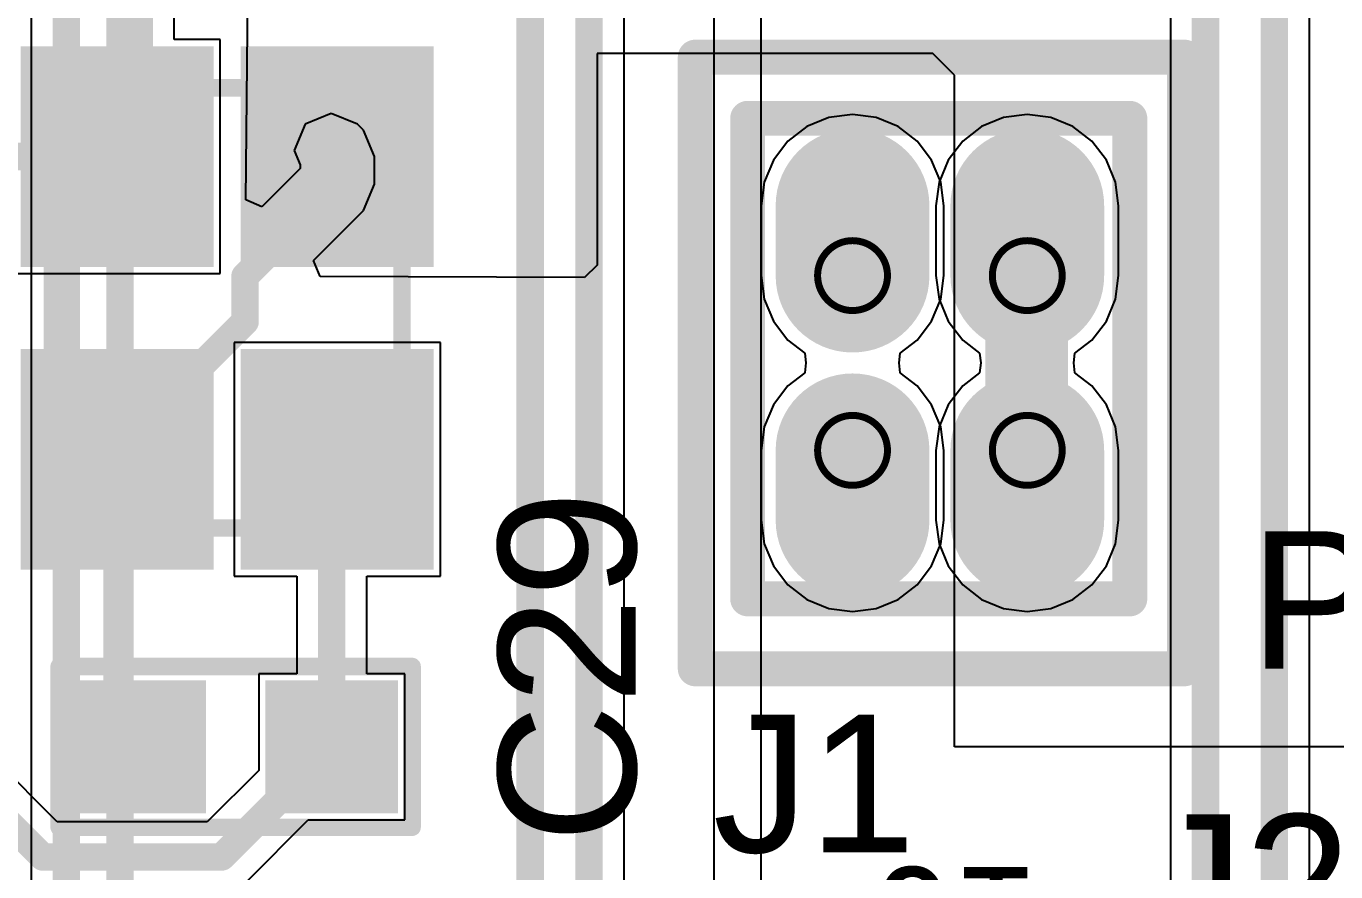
# Model space of a CAD drawing. Header units: inches. Extents: x -3 to 423, y -3 to 110.
# Drawn here: x 52.71 to 62.23, y 9.49 to 15.64 of the extents above; entities that cross this region are included whole.
import ezdxf

# ---------------------------------------------------------------- set-up
doc = ezdxf.new("R2010")
doc.units = ezdxf.units.IN
for name, color, linetype in [('Bottom Layer', 5, 'Continuous'), ('Bottom Overlay', 54, 'Continuous'), ('Bottom Solder', 6, 'Continuous'), ('Drill Drawing', 1, 'Continuous'), ('Mechanical 1', 6, 'Continuous'), ('Mechanical 16', 56, 'Continuous'), ('Mid Layer', 16, 'Continuous'), ('Mid Layer 2', 76, 'Continuous'), ('Multi-Layer', 9, 'Continuous'), ('Pad Holes', 156, 'Continuous'), ('Top Layer', 1, 'Continuous'), ('Top Overlay', 2, 'Continuous'), ('Top Paste', 8, 'Continuous'), ('Top Solder', 216, 'Continuous')]:
    doc.layers.add(name, color=color, linetype=linetype)
doc.styles.add('Arial', font='', dxfattribs={"height": 0.2})
doc.styles.get('Arial').set_extended_font_data('Arial')

# ---------------------------------------------------------------- blocks, each defined once
blk = doc.blocks.new('SFMC_104_X1_XX_D_B_64')
at = {"layer": 'Bottom Layer'}
h = blk.add_hatch(color=5, dxfattribs=at)
edge = h.paths.add_edge_path()
edge.add_arc((-1.905, 0.635), 0.5334, 0, 360)
h = blk.add_hatch(color=5, dxfattribs=at)
edge = h.paths.add_edge_path()
edge.add_arc((-0.635, 0.635), 0.5334, 0, 360)
h = blk.add_hatch(color=5, dxfattribs=at)
edge = h.paths.add_edge_path()
edge.add_arc((0.635, 0.635), 0.5334, 0, 360)
h = blk.add_hatch(color=5, dxfattribs=at)
edge = h.paths.add_edge_path()
edge.add_arc((1.905, 0.635), 0.5334, 0, 360)
h = blk.add_hatch(color=5, dxfattribs=at)
edge = h.paths.add_edge_path()
edge.add_arc((-1.905, -0.635), 0.5334, 0, 360)
h = blk.add_hatch(color=5, dxfattribs=at)
edge = h.paths.add_edge_path()
edge.add_arc((-0.635, -0.635), 0.5334, 0, 360)
h = blk.add_hatch(color=5, dxfattribs=at)
edge = h.paths.add_edge_path()
edge.add_arc((0.635, -0.635), 0.5334, 0, 360)
h = blk.add_hatch(color=5, dxfattribs=at)
edge = h.paths.add_edge_path()
edge.add_arc((1.905, -0.635), 0.5334, 0, 360)
at = {"layer": 'Bottom Solder'}
h = blk.add_hatch(color=6, dxfattribs=at)
edge = h.paths.add_edge_path()
edge.add_arc((-1.905, 0.635), 0.6096, 0, 360)
h = blk.add_hatch(color=6, dxfattribs=at)
edge = h.paths.add_edge_path()
edge.add_arc((-0.635, 0.635), 0.6096, 0, 360)
h = blk.add_hatch(color=6, dxfattribs=at)
edge = h.paths.add_edge_path()
edge.add_arc((0.635, 0.635), 0.6096, 0, 360)
h = blk.add_hatch(color=6, dxfattribs=at)
edge = h.paths.add_edge_path()
edge.add_arc((1.905, 0.635), 0.6096, 0, 360)
h = blk.add_hatch(color=6, dxfattribs=at)
edge = h.paths.add_edge_path()
edge.add_arc((-1.905, -0.635), 0.6096, 0, 360)
h = blk.add_hatch(color=6, dxfattribs=at)
edge = h.paths.add_edge_path()
edge.add_arc((-0.635, -0.635), 0.6096, 0, 360)
h = blk.add_hatch(color=6, dxfattribs=at)
edge = h.paths.add_edge_path()
edge.add_arc((0.635, -0.635), 0.6096, 0, 360)
h = blk.add_hatch(color=6, dxfattribs=at)
edge = h.paths.add_edge_path()
edge.add_arc((1.905, -0.635), 0.6096, 0, 360)
at = {"layer": 'Mid Layer'}
h = blk.add_hatch(color=16, dxfattribs=at)
edge = h.paths.add_edge_path()
edge.add_arc((-1.905, 0.635), 0.5334, 0, 360)
h = blk.add_hatch(color=16, dxfattribs=at)
edge = h.paths.add_edge_path()
edge.add_arc((-0.635, 0.635), 0.5334, 0, 360)
h = blk.add_hatch(color=16, dxfattribs=at)
edge = h.paths.add_edge_path()
edge.add_arc((0.635, 0.635), 0.5334, 0, 360)
h = blk.add_hatch(color=16, dxfattribs=at)
edge = h.paths.add_edge_path()
edge.add_arc((1.905, 0.635), 0.5334, 0, 360)
h = blk.add_hatch(color=16, dxfattribs=at)
edge = h.paths.add_edge_path()
edge.add_arc((-1.905, -0.635), 0.5334, 0, 360)
h = blk.add_hatch(color=16, dxfattribs=at)
edge = h.paths.add_edge_path()
edge.add_arc((-0.635, -0.635), 0.5334, 0, 360)
h = blk.add_hatch(color=16, dxfattribs=at)
edge = h.paths.add_edge_path()
edge.add_arc((0.635, -0.635), 0.5334, 0, 360)
h = blk.add_hatch(color=16, dxfattribs=at)
edge = h.paths.add_edge_path()
edge.add_arc((1.905, -0.635), 0.5334, 0, 360)
at = {"layer": 'Mid Layer 2'}
h = blk.add_hatch(color=76, dxfattribs=at)
edge = h.paths.add_edge_path()
edge.add_arc((-1.905, 0.635), 0.5334, 0, 360)
h = blk.add_hatch(color=76, dxfattribs=at)
edge = h.paths.add_edge_path()
edge.add_arc((-0.635, 0.635), 0.5334, 0, 360)
h = blk.add_hatch(color=76, dxfattribs=at)
edge = h.paths.add_edge_path()
edge.add_arc((0.635, 0.635), 0.5334, 0, 360)
h = blk.add_hatch(color=76, dxfattribs=at)
edge = h.paths.add_edge_path()
edge.add_arc((1.905, 0.635), 0.5334, 0, 360)
h = blk.add_hatch(color=76, dxfattribs=at)
edge = h.paths.add_edge_path()
edge.add_arc((-1.905, -0.635), 0.5334, 0, 360)
h = blk.add_hatch(color=76, dxfattribs=at)
edge = h.paths.add_edge_path()
edge.add_arc((-0.635, -0.635), 0.5334, 0, 360)
h = blk.add_hatch(color=76, dxfattribs=at)
edge = h.paths.add_edge_path()
edge.add_arc((0.635, -0.635), 0.5334, 0, 360)
h = blk.add_hatch(color=76, dxfattribs=at)
edge = h.paths.add_edge_path()
edge.add_arc((1.905, -0.635), 0.5334, 0, 360)
at = {"layer": 'Multi-Layer'}
h = blk.add_hatch(color=9, dxfattribs=at)
edge = h.paths.add_edge_path()
edge.add_arc((-1.905, 0.635), 0.5334, 0, 360)
h = blk.add_hatch(color=9, dxfattribs=at)
edge = h.paths.add_edge_path()
edge.add_arc((-0.635, 0.635), 0.5334, 0, 360)
h = blk.add_hatch(color=9, dxfattribs=at)
edge = h.paths.add_edge_path()
edge.add_arc((0.635, 0.635), 0.5334, 0, 360)
h = blk.add_hatch(color=9, dxfattribs=at)
edge = h.paths.add_edge_path()
edge.add_arc((1.905, 0.635), 0.5334, 0, 360)
h = blk.add_hatch(color=9, dxfattribs=at)
edge = h.paths.add_edge_path()
edge.add_arc((-1.905, -0.635), 0.5334, 0, 360)
h = blk.add_hatch(color=9, dxfattribs=at)
edge = h.paths.add_edge_path()
edge.add_arc((-0.635, -0.635), 0.5334, 0, 360)
h = blk.add_hatch(color=9, dxfattribs=at)
edge = h.paths.add_edge_path()
edge.add_arc((0.635, -0.635), 0.5334, 0, 360)
h = blk.add_hatch(color=9, dxfattribs=at)
edge = h.paths.add_edge_path()
edge.add_arc((1.905, -0.635), 0.5334, 0, 360)
at = {"layer": 'Pad Holes'}
h = blk.add_hatch(color=7, dxfattribs=at)
edge = h.paths.add_edge_path()
edge.add_arc((-1.905, 0.635), 0.3556, 0, 360)
h = blk.add_hatch(color=7, dxfattribs=at)
edge = h.paths.add_edge_path()
edge.add_arc((-0.635, 0.635), 0.3556, 0, 360)
h = blk.add_hatch(color=7, dxfattribs=at)
edge = h.paths.add_edge_path()
edge.add_arc((0.635, 0.635), 0.3556, 0, 360)
h = blk.add_hatch(color=7, dxfattribs=at)
edge = h.paths.add_edge_path()
edge.add_arc((1.905, 0.635), 0.3556, 0, 360)
h = blk.add_hatch(color=7, dxfattribs=at)
edge = h.paths.add_edge_path()
edge.add_arc((-1.905, -0.635), 0.3556, 0, 360)
h = blk.add_hatch(color=7, dxfattribs=at)
edge = h.paths.add_edge_path()
edge.add_arc((-0.635, -0.635), 0.3556, 0, 360)
h = blk.add_hatch(color=7, dxfattribs=at)
edge = h.paths.add_edge_path()
edge.add_arc((0.635, -0.635), 0.3556, 0, 360)
h = blk.add_hatch(color=7, dxfattribs=at)
edge = h.paths.add_edge_path()
edge.add_arc((1.905, -0.635), 0.3556, 0, 360)
at = {"layer": 'Top Layer'}
h = blk.add_hatch(color=1, dxfattribs=at)
edge = h.paths.add_edge_path()
edge.add_arc((-1.905, 0.635), 0.5334, 0, 360)
h = blk.add_hatch(color=1, dxfattribs=at)
edge = h.paths.add_edge_path()
edge.add_arc((-0.635, 0.635), 0.5334, 0, 360)
h = blk.add_hatch(color=1, dxfattribs=at)
edge = h.paths.add_edge_path()
edge.add_arc((0.635, 0.635), 0.5334, 0, 360)
h = blk.add_hatch(color=1, dxfattribs=at)
edge = h.paths.add_edge_path()
edge.add_arc((1.905, 0.635), 0.5334, 0, 360)
h = blk.add_hatch(color=1, dxfattribs=at)
edge = h.paths.add_edge_path()
edge.add_arc((-1.905, -0.635), 0.5334, 0, 360)
h = blk.add_hatch(color=1, dxfattribs=at)
edge = h.paths.add_edge_path()
edge.add_arc((-0.635, -0.635), 0.5334, 0, 360)
h = blk.add_hatch(color=1, dxfattribs=at)
edge = h.paths.add_edge_path()
edge.add_arc((0.635, -0.635), 0.5334, 0, 360)
h = blk.add_hatch(color=1, dxfattribs=at)
edge = h.paths.add_edge_path()
edge.add_arc((1.905, -0.635), 0.5334, 0, 360)
at = {"layer": 'Top Solder'}
h = blk.add_hatch(color=216, dxfattribs=at)
edge = h.paths.add_edge_path()
edge.add_arc((-1.905, 0.635), 0.6096, 0, 360)
h = blk.add_hatch(color=216, dxfattribs=at)
edge = h.paths.add_edge_path()
edge.add_arc((-0.635, 0.635), 0.6096, 0, 360)
h = blk.add_hatch(color=216, dxfattribs=at)
edge = h.paths.add_edge_path()
edge.add_arc((0.635, 0.635), 0.6096, 0, 360)
h = blk.add_hatch(color=216, dxfattribs=at)
edge = h.paths.add_edge_path()
edge.add_arc((1.905, 0.635), 0.6096, 0, 360)
h = blk.add_hatch(color=216, dxfattribs=at)
edge = h.paths.add_edge_path()
edge.add_arc((-1.905, -0.635), 0.6096, 0, 360)
h = blk.add_hatch(color=216, dxfattribs=at)
edge = h.paths.add_edge_path()
edge.add_arc((-0.635, -0.635), 0.6096, 0, 360)
h = blk.add_hatch(color=216, dxfattribs=at)
edge = h.paths.add_edge_path()
edge.add_arc((0.635, -0.635), 0.6096, 0, 360)
h = blk.add_hatch(color=216, dxfattribs=at)
edge = h.paths.add_edge_path()
edge.add_arc((1.905, -0.635), 0.6096, 0, 360)
at = {"layer": 'Bottom Overlay'}
for points in [[(-3.2385, -2.032, 0.254, 0.254, 0), (-3.2385, 2.032, 0.254, 0.254, 0)], [(-3.2385, 2.032, 0.254, 0.254, 0), (3.2385, 2.032, 0.254, 0.254, 0)], [(3.2385, -2.032, 0.254, 0.254, 0), (3.2385, 2.032, 0.254, 0.254, 0)], [(-3.2385, -2.032, 0.254, 0.254, 0), (3.2385, -2.032, 0.254, 0.254, 0)]]:
    blk.add_lwpolyline(points, format="xyseb", dxfattribs=at)
for points in [[(-3.302, 2.032, 0.127, 0.127, 1), (-3.175, 2.032, 0.127, 0.127, 1)], [(-3.302, 2.032, 0.127, 0.127, 1), (-3.175, 2.032, 0.127, 0.127, 1)], [(3.175, 2.032, 0.127, 0.127, 1), (3.302, 2.032, 0.127, 0.127, 1)], [(3.175, 2.032, 0.127, 0.127, 1), (3.302, 2.032, 0.127, 0.127, 1)], [(-3.302, -2.032, 0.127, 0.127, 1), (-3.175, -2.032, 0.127, 0.127, 1)], [(-3.302, -2.032, 0.127, 0.127, 1), (-3.175, -2.032, 0.127, 0.127, 1)], [(3.175, -2.032, 0.127, 0.127, 1), (3.302, -2.032, 0.127, 0.127, 1)], [(3.175, -2.032, 0.127, 0.127, 1), (3.302, -2.032, 0.127, 0.127, 1)]]:
    blk.add_lwpolyline(points, format="xyseb", close=True, dxfattribs=at)
at = {"layer": 'Mechanical 1'}
for points in [[(-2.7305, -1.524, 0.254, 0.254, 0), (-2.7305, 1.524, 0.254, 0.254, 0)], [(-2.7305, 1.524, 0.254, 0.254, 0), (2.7305, 1.524, 0.254, 0.254, 0)], [(2.7305, -1.524, 0.254, 0.254, 0), (2.7305, 1.524, 0.254, 0.254, 0)], [(-2.7305, -1.524, 0.254, 0.254, 0), (2.7305, -1.524, 0.254, 0.254, 0)]]:
    blk.add_lwpolyline(points, format="xyseb", dxfattribs=at)
for points in [[(-2.794, 1.524, 0.127, 0.127, 1), (-2.667, 1.524, 0.127, 0.127, 1)], [(-2.794, 1.524, 0.127, 0.127, 1), (-2.667, 1.524, 0.127, 0.127, 1)], [(2.667, 1.524, 0.127, 0.127, 1), (2.794, 1.524, 0.127, 0.127, 1)], [(2.667, 1.524, 0.127, 0.127, 1), (2.794, 1.524, 0.127, 0.127, 1)], [(-2.794, -1.524, 0.127, 0.127, 1), (-2.667, -1.524, 0.127, 0.127, 1)], [(-2.794, -1.524, 0.127, 0.127, 1), (-2.667, -1.524, 0.127, 0.127, 1)], [(2.667, -1.524, 0.127, 0.127, 1), (2.794, -1.524, 0.127, 0.127, 1)], [(2.667, -1.524, 0.127, 0.127, 1), (2.794, -1.524, 0.127, 0.127, 1)]]:
    blk.add_lwpolyline(points, format="xyseb", close=True, dxfattribs=at)
at = {"layer": 'Mechanical 1', "style": 'Arial', "text_generation_flag": 2}
blk.add_text('J1', height=0.762, rotation=180, dxfattribs=at).set_placement((-0.7002, 3.2511))
blk = doc.blocks.new('C_1608_95')
at = {"layer": 'Top Layer'}
for points in [[(-0.381, 0.381), (0.381, 0.381), (0.381, -0.381), (-0.381, -0.381)], [(1.016, 0.381), (1.778, 0.381), (1.778, -0.381), (1.016, -0.381)]]:
    blk.add_hatch(color=1, dxfattribs=at).paths.add_polyline_path(points)
at = {"layer": 'Top Paste'}
for points in [[(-0.381, 0.381), (0.381, 0.381), (0.381, -0.381), (-0.381, -0.381)], [(1.016, 0.381), (1.778, 0.381), (1.778, -0.381), (1.016, -0.381)]]:
    blk.add_hatch(color=8, dxfattribs=at).paths.add_polyline_path(points)
at = {"layer": 'Top Solder'}
for points in [[(-0.4826, 0.4826), (0.4826, 0.4826), (0.4826, -0.4826), (-0.4826, -0.4826)], [(0.9144, 0.4826), (1.8796, 0.4826), (1.8796, -0.4826), (0.9144, -0.4826)]]:
    blk.add_hatch(color=216, dxfattribs=at).paths.add_polyline_path(points)
at = {"layer": 'Top Overlay'}
for points in [[(-0.5842, -0.5842, 0.127, 0.127, 0), (-0.5842, 0.5842, 0.127, 0.127, 0)], [(-0.5842, 0.5842, 0.127, 0.127, 0), (1.9812, 0.5842, 0.127, 0.127, 0)], [(1.9812, -0.5842, 0.127, 0.127, 0), (1.9812, 0.5842, 0.127, 0.127, 0)], [(-0.5842, -0.5842, 0.127, 0.127, 0), (1.9812, -0.5842, 0.127, 0.127, 0)]]:
    blk.add_lwpolyline(points, format="xyseb", dxfattribs=at)
for points in [[(-0.61595, 0.5842, 0.0635, 0.0635, 1), (-0.55245, 0.5842, 0.0635, 0.0635, 1)], [(-0.61595, 0.5842, 0.0635, 0.0635, 1), (-0.55245, 0.5842, 0.0635, 0.0635, 1)], [(1.94945, 0.5842, 0.0635, 0.0635, 1), (2.01295, 0.5842, 0.0635, 0.0635, 1)], [(1.94945, 0.5842, 0.0635, 0.0635, 1), (2.01295, 0.5842, 0.0635, 0.0635, 1)], [(-0.61595, -0.5842, 0.0635, 0.0635, 1), (-0.55245, -0.5842, 0.0635, 0.0635, 1)], [(-0.61595, -0.5842, 0.0635, 0.0635, 1), (-0.55245, -0.5842, 0.0635, 0.0635, 1)], [(1.94945, -0.5842, 0.0635, 0.0635, 1), (2.01295, -0.5842, 0.0635, 0.0635, 1)], [(1.94945, -0.5842, 0.0635, 0.0635, 1), (2.01295, -0.5842, 0.0635, 0.0635, 1)]]:
    blk.add_lwpolyline(points, format="xyseb", close=True, dxfattribs=at)
blk = doc.blocks.new('2_2A_1_27_D______S______101')
at = {"layer": 'Bottom Layer'}
h = blk.add_hatch(color=5, dxfattribs=at)
edge = h.paths.add_edge_path()
edge.add_arc((-0.635, 0.635), 0.508, 180, 360)
edge.add_line((-0.127, 0.635), (-0.127, 1.143))
edge.add_arc((-0.635, 1.143), 0.508, 0, 180)
edge.add_line((-1.143, 1.143), (-1.143, 0.635))
h = blk.add_hatch(color=5, dxfattribs=at)
edge = h.paths.add_edge_path()
edge.add_arc((0.635, 0.635), 0.508, 180, 360)
edge.add_line((1.143, 0.635), (1.143, 1.143))
edge.add_arc((0.635, 1.143), 0.508, 0, 180)
edge.add_line((0.127, 1.143), (0.127, 0.635))
h = blk.add_hatch(color=5, dxfattribs=at)
edge = h.paths.add_edge_path()
edge.add_arc((-0.635, -1.143), 0.508, 180, 360)
edge.add_line((-0.127, -1.143), (-0.127, -0.635))
edge.add_arc((-0.635, -0.635), 0.508, 0, 180)
edge.add_line((-1.143, -0.635), (-1.143, -1.143))
h = blk.add_hatch(color=5, dxfattribs=at)
edge = h.paths.add_edge_path()
edge.add_arc((0.635, -1.143), 0.508, 180, 360)
edge.add_line((1.143, -1.143), (1.143, -0.635))
edge.add_arc((0.635, -0.635), 0.508, 0, 180)
edge.add_line((0.127, -0.635), (0.127, -1.143))
at = {"layer": 'Bottom Solder'}
h = blk.add_hatch(color=6, dxfattribs=at)
edge = h.paths.add_edge_path()
edge.add_arc((-0.635, 0.635), 0.5588, 180, 360)
edge.add_line((-0.0762, 0.635), (-0.0762, 1.143))
edge.add_arc((-0.635, 1.143), 0.5588, 0, 180)
edge.add_line((-1.1938, 1.143), (-1.1938, 0.635))
h = blk.add_hatch(color=6, dxfattribs=at)
edge = h.paths.add_edge_path()
edge.add_arc((0.635, 0.635), 0.5588, 180, 360)
edge.add_line((1.1938, 0.635), (1.1938, 1.143))
edge.add_arc((0.635, 1.143), 0.5588, 0, 180)
edge.add_line((0.0762, 1.143), (0.0762, 0.635))
h = blk.add_hatch(color=6, dxfattribs=at)
edge = h.paths.add_edge_path()
edge.add_arc((-0.635, -1.143), 0.5588, 180, 360)
edge.add_line((-0.0762, -1.143), (-0.0762, -0.635))
edge.add_arc((-0.635, -0.635), 0.5588, 0, 180)
edge.add_line((-1.1938, -0.635), (-1.1938, -1.143))
h = blk.add_hatch(color=6, dxfattribs=at)
edge = h.paths.add_edge_path()
edge.add_arc((0.635, -1.143), 0.5588, 180, 360)
edge.add_line((1.1938, -1.143), (1.1938, -0.635))
edge.add_arc((0.635, -0.635), 0.5588, 0, 180)
edge.add_line((0.0762, -0.635), (0.0762, -1.143))
at = {"layer": 'Mid Layer'}
h = blk.add_hatch(color=16, dxfattribs=at)
edge = h.paths.add_edge_path()
edge.add_arc((-0.635, 0.635), 0.508, 180, 360)
edge.add_line((-0.127, 0.635), (-0.127, 1.143))
edge.add_arc((-0.635, 1.143), 0.508, 0, 180)
edge.add_line((-1.143, 1.143), (-1.143, 0.635))
h = blk.add_hatch(color=16, dxfattribs=at)
edge = h.paths.add_edge_path()
edge.add_arc((0.635, 0.635), 0.508, 180, 360)
edge.add_line((1.143, 0.635), (1.143, 1.143))
edge.add_arc((0.635, 1.143), 0.508, 0, 180)
edge.add_line((0.127, 1.143), (0.127, 0.635))
h = blk.add_hatch(color=16, dxfattribs=at)
edge = h.paths.add_edge_path()
edge.add_arc((-0.635, -1.143), 0.508, 180, 360)
edge.add_line((-0.127, -1.143), (-0.127, -0.635))
edge.add_arc((-0.635, -0.635), 0.508, 0, 180)
edge.add_line((-1.143, -0.635), (-1.143, -1.143))
h = blk.add_hatch(color=16, dxfattribs=at)
edge = h.paths.add_edge_path()
edge.add_arc((0.635, -1.143), 0.508, 180, 360)
edge.add_line((1.143, -1.143), (1.143, -0.635))
edge.add_arc((0.635, -0.635), 0.508, 0, 180)
edge.add_line((0.127, -0.635), (0.127, -1.143))
at = {"layer": 'Mid Layer 2'}
h = blk.add_hatch(color=76, dxfattribs=at)
edge = h.paths.add_edge_path()
edge.add_arc((-0.635, 0.635), 0.508, 180, 360)
edge.add_line((-0.127, 0.635), (-0.127, 1.143))
edge.add_arc((-0.635, 1.143), 0.508, 0, 180)
edge.add_line((-1.143, 1.143), (-1.143, 0.635))
h = blk.add_hatch(color=76, dxfattribs=at)
edge = h.paths.add_edge_path()
edge.add_arc((0.635, 0.635), 0.508, 180, 360)
edge.add_line((1.143, 0.635), (1.143, 1.143))
edge.add_arc((0.635, 1.143), 0.508, 0, 180)
edge.add_line((0.127, 1.143), (0.127, 0.635))
h = blk.add_hatch(color=76, dxfattribs=at)
edge = h.paths.add_edge_path()
edge.add_arc((-0.635, -1.143), 0.508, 180, 360)
edge.add_line((-0.127, -1.143), (-0.127, -0.635))
edge.add_arc((-0.635, -0.635), 0.508, 0, 180)
edge.add_line((-1.143, -0.635), (-1.143, -1.143))
h = blk.add_hatch(color=76, dxfattribs=at)
edge = h.paths.add_edge_path()
edge.add_arc((0.635, -1.143), 0.508, 180, 360)
edge.add_line((1.143, -1.143), (1.143, -0.635))
edge.add_arc((0.635, -0.635), 0.508, 0, 180)
edge.add_line((0.127, -0.635), (0.127, -1.143))
at = {"layer": 'Multi-Layer'}
h = blk.add_hatch(color=9, dxfattribs=at)
edge = h.paths.add_edge_path()
edge.add_arc((-0.635, 0.635), 0.508, 180, 360)
edge.add_line((-0.127, 0.635), (-0.127, 1.143))
edge.add_arc((-0.635, 1.143), 0.508, 0, 180)
edge.add_line((-1.143, 1.143), (-1.143, 0.635))
h = blk.add_hatch(color=9, dxfattribs=at)
edge = h.paths.add_edge_path()
edge.add_arc((0.635, 0.635), 0.508, 180, 360)
edge.add_line((1.143, 0.635), (1.143, 1.143))
edge.add_arc((0.635, 1.143), 0.508, 0, 180)
edge.add_line((0.127, 1.143), (0.127, 0.635))
h = blk.add_hatch(color=9, dxfattribs=at)
edge = h.paths.add_edge_path()
edge.add_arc((-0.635, -1.143), 0.508, 180, 360)
edge.add_line((-0.127, -1.143), (-0.127, -0.635))
edge.add_arc((-0.635, -0.635), 0.508, 0, 180)
edge.add_line((-1.143, -0.635), (-1.143, -1.143))
h = blk.add_hatch(color=9, dxfattribs=at)
edge = h.paths.add_edge_path()
edge.add_arc((0.635, -1.143), 0.508, 180, 360)
edge.add_line((1.143, -1.143), (1.143, -0.635))
edge.add_arc((0.635, -0.635), 0.508, 0, 180)
edge.add_line((0.127, -0.635), (0.127, -1.143))
at = {"layer": 'Pad Holes'}
h = blk.add_hatch(color=7, dxfattribs=at)
edge = h.paths.add_edge_path()
edge.add_arc((-0.635, 0.635), 0.3556, 0, 360)
h = blk.add_hatch(color=7, dxfattribs=at)
edge = h.paths.add_edge_path()
edge.add_arc((0.635, 0.635), 0.3556, 0, 360)
h = blk.add_hatch(color=7, dxfattribs=at)
edge = h.paths.add_edge_path()
edge.add_arc((-0.635, -0.635), 0.3556, 0, 360)
h = blk.add_hatch(color=7, dxfattribs=at)
edge = h.paths.add_edge_path()
edge.add_arc((0.635, -0.635), 0.3556, 0, 360)
at = {"layer": 'Top Layer'}
h = blk.add_hatch(color=1, dxfattribs=at)
edge = h.paths.add_edge_path()
edge.add_arc((-0.635, 0.635), 0.508, 180, 360)
edge.add_line((-0.127, 0.635), (-0.127, 1.143))
edge.add_arc((-0.635, 1.143), 0.508, 0, 180)
edge.add_line((-1.143, 1.143), (-1.143, 0.635))
h = blk.add_hatch(color=1, dxfattribs=at)
edge = h.paths.add_edge_path()
edge.add_arc((0.635, 0.635), 0.508, 180, 360)
edge.add_line((1.143, 0.635), (1.143, 1.143))
edge.add_arc((0.635, 1.143), 0.508, 0, 180)
edge.add_line((0.127, 1.143), (0.127, 0.635))
h = blk.add_hatch(color=1, dxfattribs=at)
edge = h.paths.add_edge_path()
edge.add_arc((-0.635, -1.143), 0.508, 180, 360)
edge.add_line((-0.127, -1.143), (-0.127, -0.635))
edge.add_arc((-0.635, -0.635), 0.508, 0, 180)
edge.add_line((-1.143, -0.635), (-1.143, -1.143))
h = blk.add_hatch(color=1, dxfattribs=at)
edge = h.paths.add_edge_path()
edge.add_arc((0.635, -1.143), 0.508, 180, 360)
edge.add_line((1.143, -1.143), (1.143, -0.635))
edge.add_arc((0.635, -0.635), 0.508, 0, 180)
edge.add_line((0.127, -0.635), (0.127, -1.143))
at = {"layer": 'Top Solder'}
h = blk.add_hatch(color=216, dxfattribs=at)
edge = h.paths.add_edge_path()
edge.add_arc((-0.635, 0.635), 0.5588, 180, 360)
edge.add_line((-0.0762, 0.635), (-0.0762, 1.143))
edge.add_arc((-0.635, 1.143), 0.5588, 0, 180)
edge.add_line((-1.1938, 1.143), (-1.1938, 0.635))
h = blk.add_hatch(color=216, dxfattribs=at)
edge = h.paths.add_edge_path()
edge.add_arc((0.635, 0.635), 0.5588, 180, 360)
edge.add_line((1.1938, 0.635), (1.1938, 1.143))
edge.add_arc((0.635, 1.143), 0.5588, 0, 180)
edge.add_line((0.0762, 1.143), (0.0762, 0.635))
h = blk.add_hatch(color=216, dxfattribs=at)
edge = h.paths.add_edge_path()
edge.add_arc((-0.635, -1.143), 0.5588, 180, 360)
edge.add_line((-0.0762, -1.143), (-0.0762, -0.635))
edge.add_arc((-0.635, -0.635), 0.5588, 0, 180)
edge.add_line((-1.1938, -0.635), (-1.1938, -1.143))
h = blk.add_hatch(color=216, dxfattribs=at)
edge = h.paths.add_edge_path()
edge.add_arc((0.635, -1.143), 0.5588, 180, 360)
edge.add_line((1.1938, -1.143), (1.1938, -0.635))
edge.add_arc((0.635, -0.635), 0.5588, 0, 180)
edge.add_line((0.0762, -0.635), (0.0762, -1.143))
at = {"layer": 'Mechanical 1'}
for points in [[(-1.397, 1.778, 0.254, 0.254, 0), (1.38, 1.778, 0.254, 0.254, 0)], [(-1.397, -1.7145, 0.254, 0.254, 0), (-1.397, 1.778, 0.254, 0.254, 0)], [(1.38, -1.7145, 0.254, 0.254, 0), (1.38, 1.778, 0.254, 0.254, 0)], [(-1.397, -1.7145, 0.254, 0.254, 0), (1.38, -1.7145, 0.254, 0.254, 0)]]:
    blk.add_lwpolyline(points, format="xyseb", dxfattribs=at)
for points in [[(-1.4605, 1.778, 0.127, 0.127, 1), (-1.3335, 1.778, 0.127, 0.127, 1)], [(-1.4605, 1.778, 0.127, 0.127, 1), (-1.3335, 1.778, 0.127, 0.127, 1)], [(1.3165, 1.778, 0.127, 0.127, 1), (1.4435, 1.778, 0.127, 0.127, 1)], [(1.3165, 1.778, 0.127, 0.127, 1), (1.4435, 1.778, 0.127, 0.127, 1)], [(-1.4605, -1.7145, 0.127, 0.127, 1), (-1.3335, -1.7145, 0.127, 0.127, 1)], [(-1.4605, -1.7145, 0.127, 0.127, 1), (-1.3335, -1.7145, 0.127, 0.127, 1)], [(1.3165, -1.7145, 0.127, 0.127, 1), (1.4435, -1.7145, 0.127, 0.127, 1)], [(1.3165, -1.7145, 0.127, 0.127, 1), (1.4435, -1.7145, 0.127, 0.127, 1)]]:
    blk.add_lwpolyline(points, format="xyseb", close=True, dxfattribs=at)
at = {"layer": 'Top Overlay'}
for points in [[(-1.778, 2.2225, 0.254, 0.254, 0), (1.778, 2.2225, 0.254, 0.254, 0)], [(-1.778, -2.2225, 0.254, 0.254, 0), (-1.778, 2.2225, 0.254, 0.254, 0)], [(1.778, -2.2225, 0.254, 0.254, 0), (1.778, 2.2225, 0.254, 0.254, 0)], [(-1.778, -2.2225, 0.254, 0.254, 0), (1.778, -2.2225, 0.254, 0.254, 0)]]:
    blk.add_lwpolyline(points, format="xyseb", dxfattribs=at)
for points in [[(-1.8415, 2.2225, 0.127, 0.127, 1), (-1.7145, 2.2225, 0.127, 0.127, 1)], [(-1.8415, 2.2225, 0.127, 0.127, 1), (-1.7145, 2.2225, 0.127, 0.127, 1)], [(1.7145, 2.2225, 0.127, 0.127, 1), (1.8415, 2.2225, 0.127, 0.127, 1)], [(1.7145, 2.2225, 0.127, 0.127, 1), (1.8415, 2.2225, 0.127, 0.127, 1)], [(-1.8415, -2.2225, 0.127, 0.127, 1), (-1.7145, -2.2225, 0.127, 0.127, 1)], [(-1.8415, -2.2225, 0.127, 0.127, 1), (-1.7145, -2.2225, 0.127, 0.127, 1)], [(1.7145, -2.2225, 0.127, 0.127, 1), (1.8415, -2.2225, 0.127, 0.127, 1)], [(1.7145, -2.2225, 0.127, 0.127, 1), (1.8415, -2.2225, 0.127, 0.127, 1)]]:
    blk.add_lwpolyline(points, format="xyseb", close=True, dxfattribs=at)
at = {"layer": 'Mechanical 1', "style": 'Arial'}
blk.add_text('J1', height=1, rotation=360, dxfattribs=at).set_placement((-1.651, -3.556))
blk = doc.blocks.new('XTAL3225_132')
at = {"layer": 'Top Layer'}
for points in [[(-1.800098, 1.400048), (-0.40005, 1.400048), (-0.40005, 0.200152), (-1.800098, 0.200152)], [(0.40005, 1.400048), (1.800098, 1.400048), (1.800098, 0.200152), (0.40005, 0.200152)], [(-1.800098, -0.200152), (-0.40005, -0.200152), (-0.40005, -1.400048), (-1.800098, -1.400048)], [(0.40005, -0.200152), (1.800098, -0.200152), (1.800098, -1.400048), (0.40005, -1.400048)]]:
    blk.add_hatch(color=1, dxfattribs=at).paths.add_polyline_path(points)
at = {"layer": 'Top Paste'}
for points in [[(-1.800098, 1.400048), (-0.40005, 1.400048), (-0.40005, 0.200152), (-1.800098, 0.200152)], [(0.40005, 1.400048), (1.800098, 1.400048), (1.800098, 0.200152), (0.40005, 0.200152)], [(-1.800098, -0.200152), (-0.40005, -0.200152), (-0.40005, -1.400048), (-1.800098, -1.400048)], [(0.40005, -0.200152), (1.800098, -0.200152), (1.800098, -1.400048), (0.40005, -1.400048)]]:
    blk.add_hatch(color=8, dxfattribs=at).paths.add_polyline_path(points)
at = {"layer": 'Top Solder'}
for points in [[(-1.901698, 1.501648), (-0.29845, 1.501648), (-0.29845, 0.098552), (-1.901698, 0.098552)], [(0.29845, 1.501648), (1.901698, 1.501648), (1.901698, 0.098552), (0.29845, 0.098552)], [(-1.901698, -0.098552), (-0.29845, -0.098552), (-0.29845, -1.501648), (-1.901698, -1.501648)], [(0.29845, -0.098552), (1.901698, -0.098552), (1.901698, -1.501648), (0.29845, -1.501648)]]:
    blk.add_hatch(color=216, dxfattribs=at).paths.add_polyline_path(points)
at = {"layer": 'Mechanical 16'}
for points in [[(1.599946, 1.27, 0.127, 0.127, 0), (-1.599946, 1.27, 0.127, 0.127, 0)], [(-1.599946, -1.27, 0.127, 0.127, 0), (-1.599946, 1.27, 0.127, 0.127, 0)], [(1.599946, -1.27, 0.127, 0.127, 0), (1.599946, 1.27, 0.127, 0.127, 0)], [(1.599946, -1.27, 0.127, 0.127, 0), (-1.599946, -1.27, 0.127, 0.127, 0)]]:
    blk.add_lwpolyline(points, format="xyseb", dxfattribs=at)
for points in [[(-1.631696, 1.27, 0.0635, 0.0635, 1), (-1.568196, 1.27, 0.0635, 0.0635, 1)], [(-1.631696, 1.27, 0.0635, 0.0635, 1), (-1.568196, 1.27, 0.0635, 0.0635, 1)], [(1.568196, 1.27, 0.0635, 0.0635, 1), (1.631696, 1.27, 0.0635, 0.0635, 1)], [(1.568196, 1.27, 0.0635, 0.0635, 1), (1.631696, 1.27, 0.0635, 0.0635, 1)], [(-1.631696, -1.27, 0.0635, 0.0635, 1), (-1.568196, -1.27, 0.0635, 0.0635, 1)], [(-1.631696, -1.27, 0.0635, 0.0635, 1), (-1.568196, -1.27, 0.0635, 0.0635, 1)], [(1.568196, -1.27, 0.0635, 0.0635, 1), (1.631696, -1.27, 0.0635, 0.0635, 1)], [(1.568196, -1.27, 0.0635, 0.0635, 1), (1.631696, -1.27, 0.0635, 0.0635, 1)], [(-1.169924, -1.905, 0.127, 0.127, 1), (-1.370076, -1.905, 0.127, 0.127, 1)], [(-1.401826, -1.905, 0.0635, 0.0635, 1), (-1.338326, -1.905, 0.0635, 0.0635, 1)], [(-1.201674, -1.905, 0.0635, 0.0635, 1), (-1.138174, -1.905, 0.0635, 0.0635, 1)]]:
    blk.add_lwpolyline(points, format="xyseb", close=True, dxfattribs=at)

msp = doc.modelspace()

# ---------------------------------------------------------------- linework, layer by layer
at = {"layer": 'Bottom Layer'}
for p, q in [((62.0349, 7.36), (62.0349, 49.8145)), ((61.0251, 41.5943), (61.0251, 8.0486)), ((57.0549, 7.3911), (57.0549, 28.7814)), ((52.7459, 24.3169), (52.7459, 5.4954)), ((58.5432, 14.9741), (58.3832, 14.9078)), ((58.715, 14.9967), (58.5432, 14.9741)), ((58.8868, 14.9741), (58.715, 14.9967)), ((59.0468, 14.9078), (58.8868, 14.9741)), ((58.3832, 14.9078), (58.2457, 14.8023)), ((59.1843, 14.8023), (59.0468, 14.9078)), ((58.2457, 14.8023), (58.1402, 14.6648)), ((59.2898, 14.6648), (59.1843, 14.8023)), ((58.1402, 14.6648), (58.0739, 14.5048)), ((59.3561, 14.5048), (59.2898, 14.6648)), ((58.0739, 14.5048), (58.0513, 14.333)), ((59.3787, 14.333), (59.3561, 14.5048)), ((58.0513, 14.333), (58.0513, 13.825)), ((59.3787, 13.825), (59.3787, 14.333)), ((58.0513, 13.825), (58.0739, 13.6532)), ((59.3561, 13.6532), (59.3787, 13.825)), ((58.0739, 13.6532), (58.1402, 13.4932)), ((59.2898, 13.4932), (59.3561, 13.6532)), ((58.1402, 13.4932), (58.2457, 13.3557)), ((59.1843, 13.3557), (59.2898, 13.4932)), ((58.2457, 13.3557), (58.3688, 13.2613)), ((59.0612, 13.2613), (59.1843, 13.3557)), ((58.3688, 13.2613), (58.3766, 13.19)), ((59.0534, 13.19), (59.0612, 13.2613)), ((58.3766, 13.19), (58.3688, 13.1187)), ((59.0612, 13.1187), (59.0534, 13.19)), ((58.3688, 13.1187), (58.2457, 13.0243)), ((59.1843, 13.0243), (59.0612, 13.1187)), ((58.2457, 13.0243), (58.1402, 12.8868)), ((59.2898, 12.8868), (59.1843, 13.0243)), ((58.1402, 12.8868), (58.0739, 12.7268)), ((59.3561, 12.7268), (59.2898, 12.8868)), ((58.0739, 12.7268), (58.0513, 12.555)), ((59.3787, 12.555), (59.3561, 12.7268)), ((58.0513, 12.555), (58.0513, 12.047)), ((59.3787, 12.047), (59.3787, 12.555)), ((58.0513, 12.047), (58.0739, 11.8752)), ((59.3561, 11.8752), (59.3787, 12.047)), ((58.0739, 11.8752), (58.1402, 11.7152)), ((59.2898, 11.7152), (59.3561, 11.8752)), ((58.1402, 11.7152), (58.2457, 11.5777)), ((59.1843, 11.5777), (59.2898, 11.7152)), ((58.2457, 11.5777), (58.3832, 11.4722)), ((59.0468, 11.4722), (59.1843, 11.5777)), ((58.3832, 11.4722), (58.5432, 11.4059)), ((58.8868, 11.4059), (59.0468, 11.4722)), ((58.5432, 11.4059), (58.715, 11.3833)), ((58.715, 11.3833), (58.8868, 11.4059))]:
    msp.add_line(p, q, dxfattribs=at)
for points in [[(61.28, 50.29, 0.2, 0.2, 0), (61.28, 7.943, 0.2, 0.2, 0)], [(61.78, 49.8145, 0.2, 0.2, 0), (61.78, 7.173, 0.2, 0.2, 0)], [(56.3722, 4.9978, 0.2, 0.2, 0), (56.3722, 32.3414, 0.2, 0.2, 0)], [(56.8, 6.549, 0.2, 0.2, 0), (56.8, 28.887, 0.2, 0.2, 0)], [(53.0008, 5.4954, 0.2, 0.2, 0), (53.0008, 24.3169, 0.2, 0.2, 0)], [(53.3908, 5.6569, 0.2, 0.2, 0), (53.3908, 24.1554, 0.2, 0.2, 0)], [(59.98, 12.57, 0.6, 0.6, 0), (59.98, 13.84, 0.6, 0.6, 0)]]:
    msp.add_lwpolyline(points, format="xyseb", dxfattribs=at)
for points in [[(59.83, 13.84, 0.3, 0.3, 1), (60.13, 13.84, 0.3, 0.3, 1)], [(59.83, 12.57, 0.3, 0.3, 1), (60.13, 12.57, 0.3, 0.3, 1)]]:
    msp.add_lwpolyline(points, format="xyseb", close=True, dxfattribs=at)
at = {"layer": 'Drill Drawing'}
for points in [[(58.969, 13.825, 0.0508, 0.0508, 1), (58.461, 13.825, 0.0508, 0.0508, 1)], [(60.239, 13.825, 0.0508, 0.0508, 1), (59.731, 13.825, 0.0508, 0.0508, 1)], [(58.4483, 13.825, 0.0254, 0.0254, 1), (58.4737, 13.825, 0.0254, 0.0254, 1)], [(58.9563, 13.825, 0.0254, 0.0254, 1), (58.9817, 13.825, 0.0254, 0.0254, 1)], [(59.7183, 13.825, 0.0254, 0.0254, 1), (59.7437, 13.825, 0.0254, 0.0254, 1)], [(60.2263, 13.825, 0.0254, 0.0254, 1), (60.2517, 13.825, 0.0254, 0.0254, 1)], [(58.969, 12.555, 0.0508, 0.0508, 1), (58.461, 12.555, 0.0508, 0.0508, 1)], [(60.239, 12.555, 0.0508, 0.0508, 1), (59.731, 12.555, 0.0508, 0.0508, 1)], [(58.4483, 12.555, 0.0254, 0.0254, 1), (58.4737, 12.555, 0.0254, 0.0254, 1)], [(58.9563, 12.555, 0.0254, 0.0254, 1), (58.9817, 12.555, 0.0254, 0.0254, 1)], [(59.7183, 12.555, 0.0254, 0.0254, 1), (59.7437, 12.555, 0.0254, 0.0254, 1)], [(60.2263, 12.555, 0.0254, 0.0254, 1), (60.2517, 12.555, 0.0254, 0.0254, 1)]]:
    msp.add_lwpolyline(points, format="xyseb", close=True, dxfattribs=at)
at = {"layer": 'Mid Layer'}
for p, q in [((58.5432, 14.9741), (58.3832, 14.9078)), ((58.715, 14.9967), (58.5432, 14.9741)), ((58.8868, 14.9741), (58.715, 14.9967)), ((59.0468, 14.9078), (58.8868, 14.9741)), ((58.3832, 14.9078), (58.2457, 14.8023)), ((59.1843, 14.8023), (59.0468, 14.9078)), ((58.2457, 14.8023), (58.1402, 14.6648)), ((59.2898, 14.6648), (59.1843, 14.8023)), ((58.1402, 14.6648), (58.0739, 14.5048)), ((59.3561, 14.5048), (59.2898, 14.6648)), ((58.0739, 14.5048), (58.0513, 14.333)), ((59.3787, 14.333), (59.3561, 14.5048)), ((58.0513, 14.333), (58.0513, 13.825)), ((59.3787, 13.825), (59.3787, 14.333)), ((58.0513, 13.825), (58.0739, 13.6532)), ((59.3561, 13.6532), (59.3787, 13.825)), ((58.0739, 13.6532), (58.1402, 13.4932)), ((59.2898, 13.4932), (59.3561, 13.6532)), ((58.1402, 13.4932), (58.2457, 13.3557)), ((59.1843, 13.3557), (59.2898, 13.4932)), ((58.2457, 13.3557), (58.3688, 13.2613)), ((59.0612, 13.2613), (59.1843, 13.3557)), ((58.3688, 13.2613), (58.3766, 13.19)), ((59.0534, 13.19), (59.0612, 13.2613)), ((58.3766, 13.19), (58.3688, 13.1187)), ((59.0612, 13.1187), (59.0534, 13.19)), ((58.3688, 13.1187), (58.2457, 13.0243)), ((59.1843, 13.0243), (59.0612, 13.1187)), ((58.2457, 13.0243), (58.1402, 12.8868)), ((59.2898, 12.8868), (59.1843, 13.0243)), ((58.1402, 12.8868), (58.0739, 12.7268)), ((59.3561, 12.7268), (59.2898, 12.8868)), ((58.0739, 12.7268), (58.0513, 12.555)), ((59.3787, 12.555), (59.3561, 12.7268)), ((58.0513, 12.555), (58.0513, 12.047)), ((59.3787, 12.047), (59.3787, 12.555)), ((58.0513, 12.047), (58.0739, 11.8752)), ((59.3561, 11.8752), (59.3787, 12.047)), ((58.0739, 11.8752), (58.1402, 11.7152)), ((59.2898, 11.7152), (59.3561, 11.8752)), ((58.1402, 11.7152), (58.2457, 11.5777)), ((59.1843, 11.5777), (59.2898, 11.7152)), ((58.2457, 11.5777), (58.3832, 11.4722)), ((59.0468, 11.4722), (59.1843, 11.5777)), ((58.3832, 11.4722), (58.5432, 11.4059)), ((58.8868, 11.4059), (59.0468, 11.4722)), ((58.5432, 11.4059), (58.715, 11.3833)), ((58.715, 11.3833), (58.8868, 11.4059))]:
    msp.add_line(p, q, dxfattribs=at)
at = {"layer": 'Mid Layer 2'}
for p, q in [((58.05, 8.2042), (58.05, 26.4922)), ((57.708, 20.3708), (57.708, 7.46)), ((59.8132, 14.9741), (59.6532, 14.9078)), ((59.985, 14.9967), (59.8132, 14.9741)), ((60.1568, 14.9741), (59.985, 14.9967)), ((60.3168, 14.9078), (60.1568, 14.9741)), ((59.6532, 14.9078), (59.5157, 14.8023)), ((60.4543, 14.8023), (60.3168, 14.9078)), ((59.5157, 14.8023), (59.4102, 14.6648)), ((60.5598, 14.6648), (60.4543, 14.8023)), ((59.4102, 14.6648), (59.3439, 14.5048)), ((60.6261, 14.5048), (60.5598, 14.6648)), ((59.3439, 14.5048), (59.3213, 14.333)), ((60.6487, 14.333), (60.6261, 14.5048)), ((59.3213, 14.333), (59.3213, 13.825)), ((60.6487, 13.825), (60.6487, 14.333)), ((59.3213, 13.825), (59.3439, 13.6532)), ((60.6261, 13.6532), (60.6487, 13.825)), ((59.3439, 13.6532), (59.4102, 13.4932)), ((60.5598, 13.4932), (60.6261, 13.6532)), ((59.4102, 13.4932), (59.5157, 13.3557)), ((60.4543, 13.3557), (60.5598, 13.4932)), ((59.5157, 13.3557), (59.6388, 13.2613)), ((60.3312, 13.2613), (60.4543, 13.3557)), ((59.6388, 13.2613), (59.6466, 13.19)), ((60.3234, 13.19), (60.3312, 13.2613)), ((59.6466, 13.19), (59.6388, 13.1187)), ((60.3312, 13.1187), (60.3234, 13.19)), ((59.6388, 13.1187), (59.5157, 13.0243)), ((60.4543, 13.0243), (60.3312, 13.1187)), ((59.5157, 13.0243), (59.4102, 12.8868)), ((60.5598, 12.8868), (60.4543, 13.0243)), ((59.4102, 12.8868), (59.3439, 12.7268)), ((60.6261, 12.7268), (60.5598, 12.8868)), ((59.3439, 12.7268), (59.3213, 12.555)), ((60.6487, 12.555), (60.6261, 12.7268)), ((59.3213, 12.555), (59.3213, 12.047)), ((60.6487, 12.047), (60.6487, 12.555)), ((59.3213, 12.047), (59.3439, 11.8752)), ((60.6261, 11.8752), (60.6487, 12.047)), ((59.3439, 11.8752), (59.4102, 11.7152)), ((60.5598, 11.7152), (60.6261, 11.8752)), ((59.4102, 11.7152), (59.5157, 11.5777)), ((60.4543, 11.5777), (60.5598, 11.7152)), ((59.5157, 11.5777), (59.6532, 11.4722)), ((60.3168, 11.4722), (60.4543, 11.5777)), ((59.6532, 11.4722), (59.8132, 11.4059)), ((60.1568, 11.4059), (60.3168, 11.4722)), ((59.8132, 11.4059), (59.985, 11.3833)), ((59.985, 11.3833), (60.1568, 11.4059))]:
    msp.add_line(p, q, dxfattribs=at)
at = {"layer": 'Top Layer'}
for p, q in [((54.3057, 14.3749), (54.3347, 17.183)), ((53.7849, 15.5401), (53.7849, 16.179)), ((54.1199, 15.5401), (53.7849, 15.5401)), ((54.1199, 13.84), (54.1199, 15.5401)), ((59.298, 15.44), (56.858, 15.44)), ((56.858, 15.44), (56.858, 13.9019)), ((59.4565, 15.2815), (59.298, 15.44)), ((59.4565, 10.4), (59.4565, 15.2815)), ((54.927, 15.0038), (54.7357, 14.9245)), ((55.1183, 14.9245), (54.927, 15.0038)), ((58.5432, 14.9741), (58.3832, 14.9078)), ((58.715, 14.9967), (58.5432, 14.9741)), ((58.8868, 14.9741), (58.715, 14.9967)), ((59.0468, 14.9078), (58.8868, 14.9741)), ((54.7357, 14.9245), (54.6564, 14.7332)), ((55.1614, 14.8814), (55.1183, 14.9245)), ((55.2407, 14.6901), (55.1614, 14.8814)), ((58.3832, 14.9078), (58.2457, 14.8023)), ((59.1843, 14.8023), (59.0468, 14.9078)), ((58.2457, 14.8023), (58.1402, 14.6648)), ((59.2898, 14.6648), (59.1843, 14.8023)), ((54.6564, 14.7332), (54.6995, 14.6291)), ((55.2407, 14.4903), (55.2407, 14.6901)), ((58.1402, 14.6648), (58.0739, 14.5048)), ((59.3561, 14.5048), (59.2898, 14.6648)), ((54.6995, 14.6024), (54.4228, 14.3257)), ((54.6995, 14.6291), (54.6995, 14.6024)), ((55.1614, 14.299), (55.2407, 14.4903)), ((58.0739, 14.5048), (58.0513, 14.333)), ((59.3787, 14.333), (59.3561, 14.5048)), ((54.4228, 14.3257), (54.3057, 14.3749)), ((54.7983, 13.9358), (55.1614, 14.299)), ((58.0513, 14.333), (58.0513, 13.825)), ((59.3787, 13.825), (59.3787, 14.333)), ((54.8467, 13.8184), (54.7983, 13.9358)), ((56.858, 13.9019), (56.768, 13.8122)), ((52.62, 13.84), (54.1199, 13.84)), ((56.768, 13.8122), (54.8467, 13.8184)), ((58.0513, 13.825), (58.0739, 13.6532)), ((59.3561, 13.6532), (59.3787, 13.825)), ((58.0739, 13.6532), (58.1402, 13.4932)), ((59.2898, 13.4932), (59.3561, 13.6532)), ((58.1402, 13.4932), (58.2457, 13.3557)), ((59.1843, 13.3557), (59.2898, 13.4932)), ((55.7201, 13.3399), (54.2202, 13.3399)), ((54.2202, 13.3399), (54.2202, 11.6399)), ((55.7201, 11.6399), (55.7201, 13.3399)), ((58.2457, 13.3557), (58.3688, 13.2613)), ((59.0612, 13.2613), (59.1843, 13.3557)), ((58.3688, 13.2613), (58.3766, 13.19)), ((59.0534, 13.19), (59.0612, 13.2613)), ((58.3766, 13.19), (58.3688, 13.1187)), ((59.0612, 13.1187), (59.0534, 13.19)), ((58.3688, 13.1187), (58.2457, 13.0243)), ((59.1843, 13.0243), (59.0612, 13.1187)), ((58.2457, 13.0243), (58.1402, 12.8868)), ((59.2898, 12.8868), (59.1843, 13.0243)), ((58.1402, 12.8868), (58.0739, 12.7268)), ((59.3561, 12.7268), (59.2898, 12.8868)), ((58.0739, 12.7268), (58.0513, 12.555)), ((59.3787, 12.555), (59.3561, 12.7268)), ((58.0513, 12.555), (58.0513, 12.047)), ((59.3787, 12.047), (59.3787, 12.555)), ((58.0513, 12.047), (58.0739, 11.8752)), ((59.3561, 11.8752), (59.3787, 12.047)), ((58.0739, 11.8752), (58.1402, 11.7152)), ((59.2898, 11.7152), (59.3561, 11.8752)), ((58.1402, 11.7152), (58.2457, 11.5777)), ((59.1843, 11.5777), (59.2898, 11.7152)), ((54.2202, 11.6399), (54.6751, 11.6399)), ((54.6751, 11.6399), (54.6751, 10.931)), ((55.1849, 10.931), (55.1849, 11.6399)), ((55.1849, 11.6399), (55.7201, 11.6399)), ((58.2457, 11.5777), (58.3832, 11.4722)), ((59.0468, 11.4722), (59.1843, 11.5777)), ((58.3832, 11.4722), (58.5432, 11.4059)), ((58.8868, 11.4059), (59.0468, 11.4722)), ((52.9356, 9.8549), (51.3949, 11.3956)), ((58.5432, 11.4059), (58.715, 11.3833)), ((58.715, 11.3833), (58.8868, 11.4059)), ((54.6751, 10.931), (54.399, 10.931)), ((54.399, 10.931), (54.399, 10.2295)), ((55.461, 10.931), (55.1849, 10.931)), ((55.461, 9.869), (55.461, 10.931)), ((63.42, 10.4), (59.4565, 10.4)), ((54.399, 10.2295), (54.0244, 9.8549)), ((54.0244, 9.8549), (52.9356, 9.8549)), ((54.3102, 9.4198), (54.7595, 9.869)), ((54.7595, 9.869), (55.461, 9.869))]:
    msp.add_line(p, q, dxfattribs=at)
for points in [[(53.53, 14.8502, 0.2, 0.2, 0), (53.53, 16.71, 0.2, 0.2, 0)], [(53.3699, 14.6901, 0.2, 0.2, 0), (53.53, 14.8502, 0.2, 0.2, 0)], [(51.6801, 14.6901, 0.2, 0.2, 0), (53.3699, 14.6901, 0.2, 0.2, 0)], [(54.927, 14.7332, 0.2, 0.2, 0), (54.9701, 14.6901, 0.2, 0.2, 0)], [(54.9701, 14.4903, 0.2, 0.2, 0), (54.9701, 14.6901, 0.2, 0.2, 0)], [(54.3, 13.8202, 0.2, 0.2, 0), (54.9701, 14.4903, 0.2, 0.2, 0)], [(54.3, 13.49, 0.2, 0.2, 0), (54.3, 13.8202, 0.2, 0.2, 0)], [(53.3699, 12.5599, 0.2, 0.2, 0), (54.3, 13.49, 0.2, 0.2, 0)], [(53.3699, 12.4899, 0.2, 0.2, 0), (53.3699, 12.5599, 0.2, 0.2, 0)], [(53.3699, 10.5631, 0.2, 0.2, 0), (53.3699, 12.4899, 0.2, 0.2, 0)], [(54.93, 12.4498, 0.2, 0.2, 0), (54.9701, 12.4899, 0.2, 0.2, 0)], [(54.93, 10.4, 0.2, 0.2, 0), (54.93, 12.4498, 0.2, 0.2, 0)], [(51.14, 11.29, 0.2, 0.2, 0), (52.83, 9.6, 0.2, 0.2, 0)], [(53.3699, 10.5631, 0.2, 0.2, 0), (53.533, 10.4, 0.2, 0.2, 0)], [(54.13, 9.6, 0.2, 0.2, 0), (54.93, 10.4, 0.2, 0.2, 0)], [(52.83, 9.6, 0.2, 0.2, 0), (54.13, 9.6, 0.2, 0.2, 0)]]:
    msp.add_lwpolyline(points, format="xyseb", dxfattribs=at)
for points in [[(53.48, 14.8502, 0.1, 0.1, 1), (53.58, 14.8502, 0.1, 0.1, 1)], [(53.48, 14.8502, 0.1, 0.1, 1), (53.58, 14.8502, 0.1, 0.1, 1)], [(53.3199, 14.6901, 0.1, 0.1, 1), (53.4199, 14.6901, 0.1, 0.1, 1)], [(53.3199, 14.6901, 0.1, 0.1, 1), (53.4199, 14.6901, 0.1, 0.1, 1)], [(54.877, 14.7332, 0.1, 0.1, 1), (54.977, 14.7332, 0.1, 0.1, 1)], [(54.9201, 14.6901, 0.1, 0.1, 1), (55.0201, 14.6901, 0.1, 0.1, 1)], [(54.9201, 14.6901, 0.1, 0.1, 1), (55.0201, 14.6901, 0.1, 0.1, 1)], [(54.9201, 14.4903, 0.1, 0.1, 1), (55.0201, 14.4903, 0.1, 0.1, 1)], [(54.9201, 14.4903, 0.1, 0.1, 1), (55.0201, 14.4903, 0.1, 0.1, 1)], [(54.25, 13.8202, 0.1, 0.1, 1), (54.35, 13.8202, 0.1, 0.1, 1)], [(54.25, 13.8202, 0.1, 0.1, 1), (54.35, 13.8202, 0.1, 0.1, 1)], [(54.25, 13.49, 0.1, 0.1, 1), (54.35, 13.49, 0.1, 0.1, 1)], [(54.25, 13.49, 0.1, 0.1, 1), (54.35, 13.49, 0.1, 0.1, 1)], [(53.3199, 12.5599, 0.1, 0.1, 1), (53.4199, 12.5599, 0.1, 0.1, 1)], [(53.3199, 12.5599, 0.1, 0.1, 1), (53.4199, 12.5599, 0.1, 0.1, 1)], [(53.3199, 12.4899, 0.1, 0.1, 1), (53.4199, 12.4899, 0.1, 0.1, 1)], [(53.3199, 12.4899, 0.1, 0.1, 1), (53.4199, 12.4899, 0.1, 0.1, 1)], [(54.9201, 12.4899, 0.1, 0.1, 1), (55.0201, 12.4899, 0.1, 0.1, 1)], [(54.88, 12.4498, 0.1, 0.1, 1), (54.98, 12.4498, 0.1, 0.1, 1)], [(54.88, 12.4498, 0.1, 0.1, 1), (54.98, 12.4498, 0.1, 0.1, 1)], [(53.3199, 10.5631, 0.1, 0.1, 1), (53.4199, 10.5631, 0.1, 0.1, 1)], [(53.3199, 10.5631, 0.1, 0.1, 1), (53.4199, 10.5631, 0.1, 0.1, 1)], [(53.483, 10.4, 0.1, 0.1, 1), (53.583, 10.4, 0.1, 0.1, 1)], [(54.88, 10.4, 0.1, 0.1, 1), (54.98, 10.4, 0.1, 0.1, 1)], [(54.88, 10.4, 0.1, 0.1, 1), (54.98, 10.4, 0.1, 0.1, 1)], [(52.78, 9.6, 0.1, 0.1, 1), (52.88, 9.6, 0.1, 0.1, 1)], [(52.78, 9.6, 0.1, 0.1, 1), (52.88, 9.6, 0.1, 0.1, 1)], [(54.08, 9.6, 0.1, 0.1, 1), (54.18, 9.6, 0.1, 0.1, 1)], [(54.08, 9.6, 0.1, 0.1, 1), (54.18, 9.6, 0.1, 0.1, 1)]]:
    msp.add_lwpolyline(points, format="xyseb", close=True, dxfattribs=at)

# ---------------------------------------------------------------- block references
for name, p in [('2_2A_1_27_D______S______101', (59.35, 13.19)), ('C_1608_95', (53.533, 10.4)), ('SFMC_104_X1_XX_D_B_64', (59.613, 6.276))]:
    msp.add_blockref(name, p)
at = {"rotation": 270}
msp.add_blockref('XTAL3225_132', (54.17, 13.59), dxfattribs=at)

# ---------------------------------------------------------------- texts
at = {"layer": 'Top Overlay', "style": 'Arial'}
msp.add_text('C29', height=1, rotation=90, dxfattribs=at).set_placement((57.14, 9.7))
for s, p in [('P2', (61.6006, 10.9675)), ('J2', (60.864, 8.91))]:
    msp.add_text(s, height=1, dxfattribs=at).set_placement(p)

doc.saveas('drawing.dxf')
